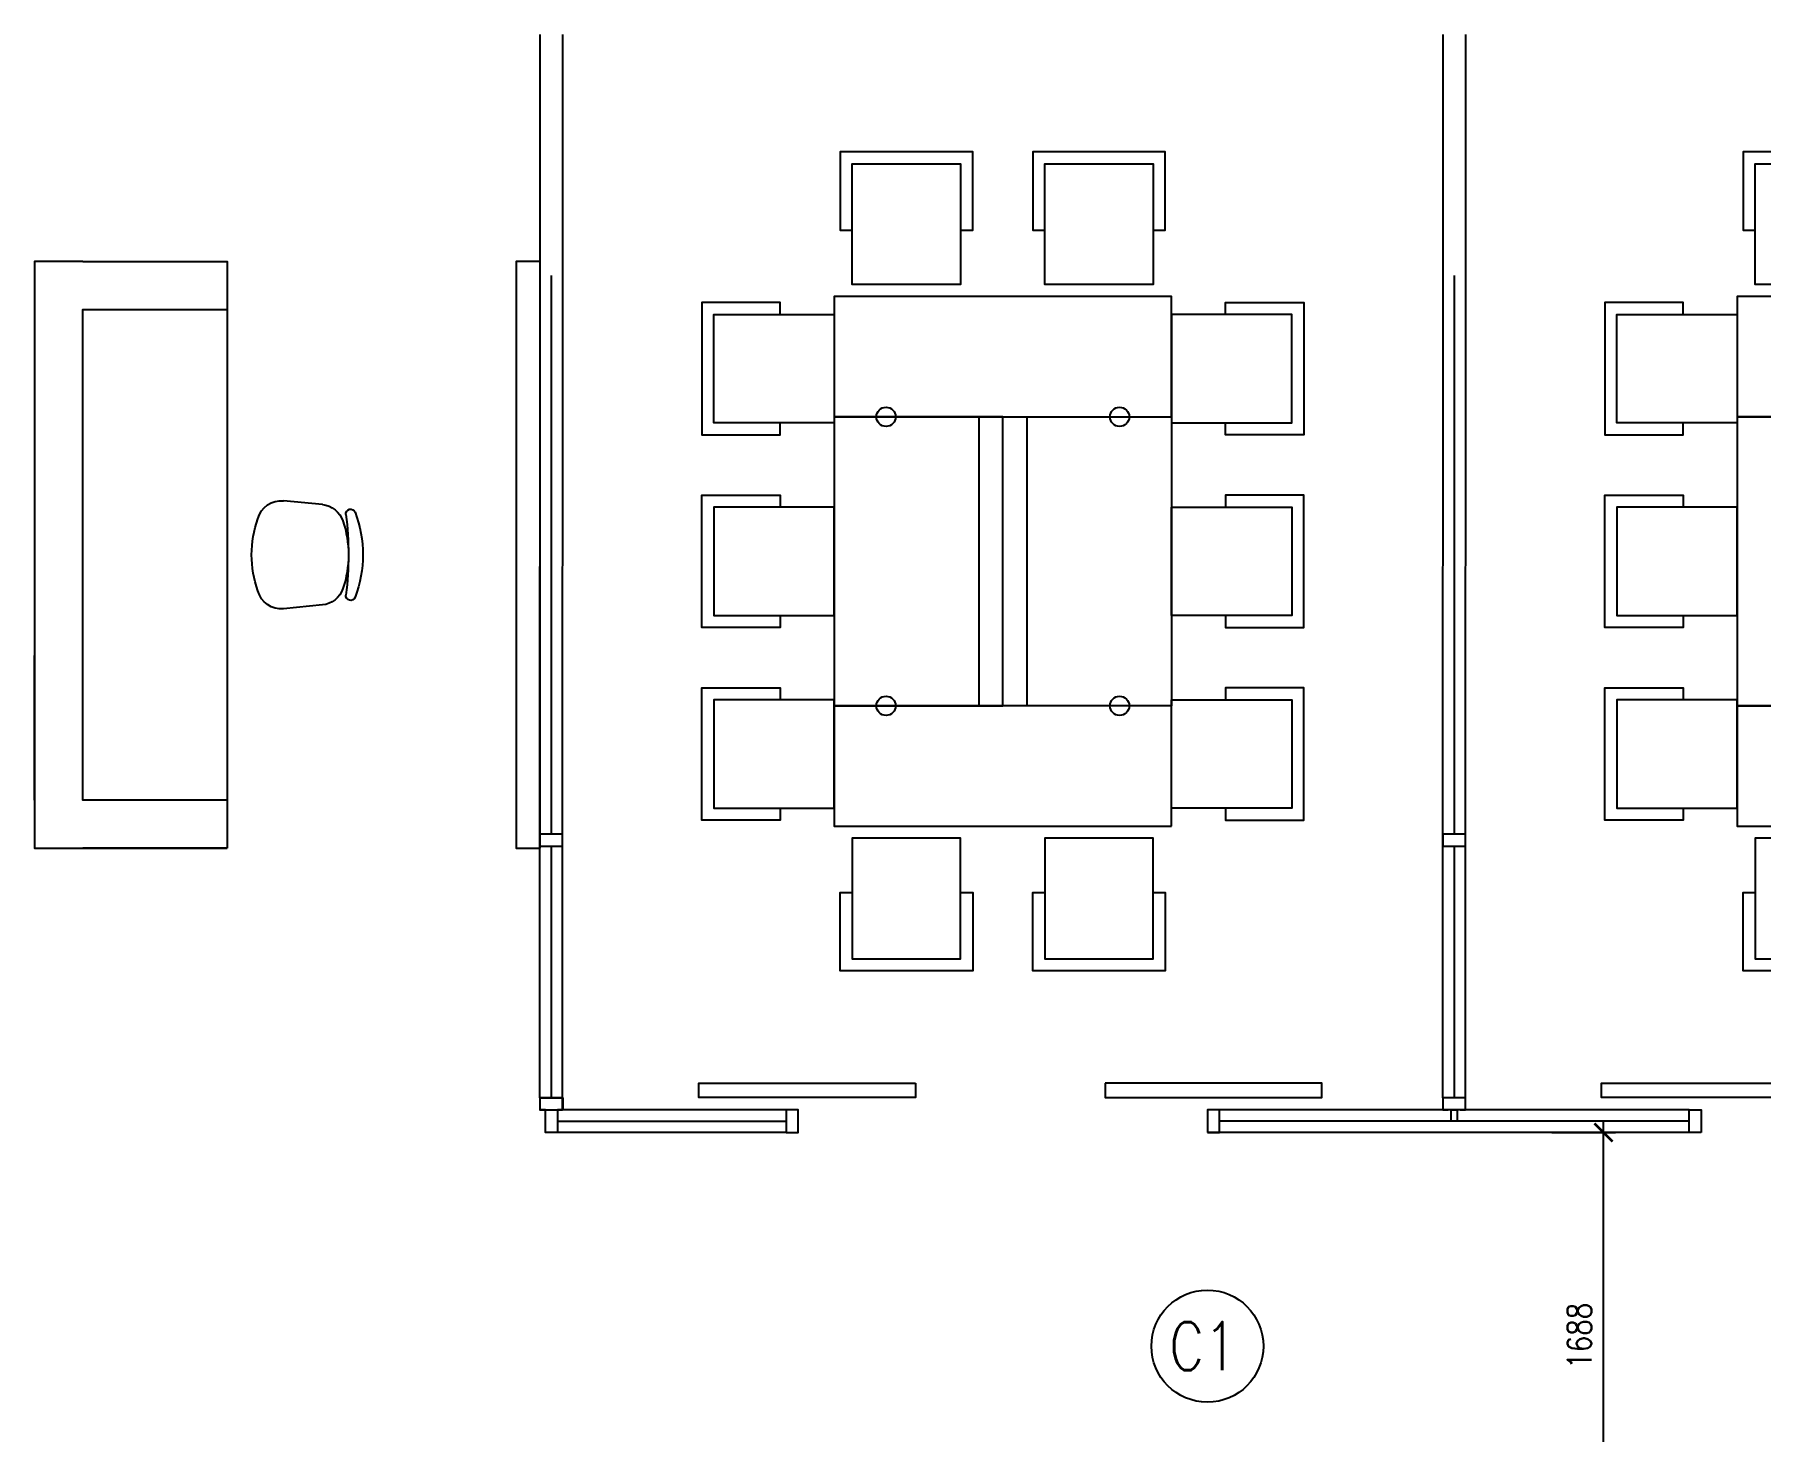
# Model space of a CAD drawing. Header units: millimetres. Extents: x 489570 to 664474, y -400689 to -233120.
# Drawn here: x 633597 to 640765, y -378146 to -372346 of the extents above; entities that cross this region are included whole.
import ezdxf

# ---------------------------------------------------------------- set-up
doc = ezdxf.new("R2010")
doc.units = ezdxf.units.MM
doc.header["$LTSCALE"] = 10
doc.header["$MEASUREMENT"] = 0
for name, color, linetype in [('02acp', 2, 'Continuous'), ('03AFP', 2, 'Continuous'), ('07APP', 7, 'Continuous'), ('XREF WTC3 FPPP MAY09 1$0$DIMFUR-IN', 1, 'Continuous'), ('XREF WTC3 FPPP MAY09 1$0$X-WTC3-Level 3 segmented$0$PAR-FUL', 2, 'Continuous')]:
    doc.layers.add(name, color=color, linetype=linetype)
doc.styles.add('DIM', font='ROMANS.shx', dxfattribs={"width": 0.8})
doc.dimstyles.new('DIM 50', dxfattribs={"dimscale": 50, "dimtxt": 2, "dimasz": 1.5, "dimexe": 1, "dimexo": 1, "dimgap": 1, "dimtad": 1, "dimdec": 0, "dimzin": 0, "dimdsep": 46, "dimtxsty": 'DIM', "dimblk": 'ARCHTICK', "dimcen": 0.09, "dimdle": 1, "dimclrd": 9, "dimclre": 9, "dimclrt": 3, "dimadec": 0, "dimazin": 0, "dimtfac": 1, "dimtdec": 0, "dimtix": 1, "dimtmove": 2, "dimatfit": 3, "dimldrblk": 'DOT', "dimfxl": 2, "dimtolj": 1, "dimtzin": 0, "dimarcsym": 0})

# ---------------------------------------------------------------- blocks, each defined once
blk = doc.blocks.new('XREF WTC3 FPPP MAY09 1$0$MEETING TABLE MMU')
at = {"layer": '03AFP'}
for points in [[(139472, -147061), (139922, -147061), (139922, -147561), (139472, -147561), (139472, -147061), (139922, -147061), (139922, -147336), (139972, -147336), (139972, -147011), (139422, -147011), (139422, -147336), (139472, -147336), (139472, -147061)], [(140272, -147061), (140722, -147061), (140722, -147561), (140272, -147561), (140272, -147061), (140722, -147061), (140722, -147336), (140772, -147336), (140772, -147011), (140222, -147011), (140222, -147336), (140272, -147336), (140272, -147061)], [(138897, -148136), (138897, -147686), (139397, -147686), (139397, -148136), (138897, -148136), (138897, -147686), (139172, -147686), (139172, -147636), (138847, -147636), (138847, -148186), (139172, -148186), (139172, -148136), (138897, -148136)], [(140797, -148111), (140797, -147611), (139397, -147611), (139397, -148111)], [(141297, -148136), (141297, -147686), (140797, -147686), (140797, -148136), (141297, -148136), (141297, -147686), (141022, -147686), (141022, -147636), (141347, -147636), (141347, -148186), (141022, -148186), (141022, -148136), (141297, -148136)], [(139397, -149311), (140097, -149311), (140097, -148111), (139397, -148111)], [(140097, -149311), (140097, -148111), (139997, -148111), (139997, -149311)], [(140097, -149311), (140097, -148111), (140197, -148111), (140197, -149311)], [(140797, -149311), (140097, -149311), (140097, -148111), (140797, -148111)], [(138897, -148486), (138897, -148936), (139397, -148936), (139397, -148486), (138897, -148486), (138897, -148936), (139172, -148936), (139172, -148986), (138847, -148986), (138847, -148436), (139172, -148436), (139172, -148486), (138897, -148486)], [(141297, -148486), (141297, -148936), (140797, -148936), (140797, -148486), (141297, -148486), (141297, -148936), (141022, -148936), (141022, -148986), (141347, -148986), (141347, -148436), (141022, -148436), (141022, -148486), (141297, -148486)], [(138897, -149286), (138897, -149736), (139397, -149736), (139397, -149286), (138897, -149286), (138897, -149736), (139172, -149736), (139172, -149786), (138847, -149786), (138847, -149236), (139172, -149236), (139172, -149286), (138897, -149286)], [(141297, -149286), (141297, -149736), (140797, -149736), (140797, -149286), (141297, -149286), (141297, -149736), (141022, -149736), (141022, -149786), (141347, -149786), (141347, -149236), (141022, -149236), (141022, -149286), (141297, -149286)], [(140797, -149811), (140797, -149311), (139397, -149311), (139397, -149811)], [(139472, -150361), (139922, -150361), (139922, -149861), (139472, -149861), (139472, -150361), (139922, -150361), (139922, -150086), (139972, -150086), (139972, -150411), (139422, -150411), (139422, -150086), (139472, -150086), (139472, -150361)], [(140272, -150361), (140722, -150361), (140722, -149861), (140272, -149861), (140272, -150361), (140722, -150361), (140722, -150086), (140772, -150086), (140772, -150411), (140222, -150411), (140222, -150086), (140272, -150086), (140272, -150361)]]:
    blk.add_lwpolyline(points, close=True, dxfattribs=at)
for centre in [(139612, -148111), (140582, -148111), (139612, -149311), (140582, -149311)]:
    blk.add_circle(centre, 40, dxfattribs=at)
blk = doc.blocks.new('XREF WTC3 FPPP MAY09 1$0$KURSI1')
at = {"layer": '03AFP'}
for p, q in [((-219.8, 31.8), (-236, 193.2)), ((196.9, 31.8), (213, 193.2))]:
    blk.add_line(p, q, dxfattribs=at)
blk.add_lwpolyline([(213, 193.2, 0.371325), (138.1, 300.1, 0.17376), (-161.1, 300.1, 0.371325), (-236, 193.2)], format="xyb", dxfattribs=at)
for centre, radius, start, end in [((-120.3, 41.8), 100, 185.71059, 251.51797), ((97.4, 41.8), 100, 288.48203, 354.28941), ((-180.9, -85.2), 20, 82.7899, 249.47837), ((-11.5, 1254.3), 1330.2, 262.7899, 277.2101), ((-11.5, 367.5), 443.4, 251.51797, 288.48203), ((158, -85.2), 20, 290.52163, 97.2101), ((-11.5, 367.5), 503.4, 249.47837, 290.52163)]:
    blk.add_arc(centre, radius, start, end, dxfattribs=at)
blk = doc.blocks.new('_ARCHTICK')
at = {"color": 0, "linetype": 'ByBlock', "const_width": 0.15}
blk.add_lwpolyline([(-0.5, -0.5), (0.5, 0.5)], dxfattribs=at)
blk = doc.blocks.new('*D1458')
at = {"color": 9, "lineweight": -2, "transparency": 16777216}
for p, q in [((639898.7, -376904.8), (640163.1, -376904.8)), ((640113.1, -378642.8), (640113.1, -376854.8)), ((639898.7, -378592.8), (640163.1, -378592.8))]:
    blk.add_line(p, q, dxfattribs=at)
at = {"layer": 'Defpoints', "color": 0, "transparency": 16777216}
for p in [(639848.7, -376904.8), (640113.1, -376904.8), (639848.7, -378592.8)]:
    blk.add_point(p, dxfattribs=at)
at = {"color": 9, "lineweight": -2, "transparency": 16777216, "xscale": 75, "yscale": 75, "zscale": 75}
for p, rotation in [((640113.1, -376904.8), 90), ((640113.1, -378592.8), 270)]:
    blk.add_blockref('_ARCHTICK', p, dxfattribs=dict(at, rotation=rotation))
at = {"color": 3, "transparency": 16777216, "insert": (640013.1, -377748.8), "char_height": 100, "attachment_point": 5, "rotation": 90, "style": 'DIM'}
blk.add_mtext('\\A1;1688', dxfattribs=at)
blk = doc.blocks.new('_DOT')
at = {"color": 0, "linetype": 'ByBlock'}
blk.add_line((-0.5, 0), (-1, 0), dxfattribs=at)
at = {"color": 0, "linetype": 'ByBlock', "const_width": 0.5}
blk.add_lwpolyline([(-0.25, 0, 1), (0.25, 0, 1)], format="xyb", close=True, dxfattribs=at)
blk = doc.blocks.new('dot')
at = {"color": 2, "lineweight": -2}
for p, q in [((0, -20.651), (0, 20.651)), ((-20.651, 0), (20.651, 0))]:
    blk.add_line(p, q, dxfattribs=at)
at = {"const_width": 10}
blk.add_lwpolyline([(5, 0, 1), (-5, 0, 1)], format="xyb", close=True, dxfattribs=at)

msp = doc.modelspace()

# ---------------------------------------------------------------- linework, layer by layer
at = {"layer": '02acp', "color": 5}
msp.add_circle((638468, -377791.9), 232.6, dxfattribs=at)
at = {"layer": '03AFP'}
for points in [[(633796.7, -373287.6), (633596.7, -373287.6), (633596.7, -375724.7), (633796.7, -375724.7)], [(633796.7, -373287.6), (634396.7, -373287.6), (634396.7, -375724.7)], [(634396.7, -375524.7), (633796.7, -375524.7), (633796.7, -373487.6), (634396.7, -373487.6)], [(633596.7, -375524.7), (633596.7, -374924.7)], [(633596.7, -375524.7), (633596.7, -375724.7), (634396.7, -375724.7)], [(634396.7, -375524.7), (633796.7, -375524.7)], [(634396.7, -375724.7), (633796.7, -375724.7)]]:
    msp.add_lwpolyline(points, dxfattribs=at)
msp.add_lwpolyline([(635696.3, -375724.7), (635696.3, -373287.6), (635596.7, -373287.6), (635596.7, -375724.7)], close=True, dxfattribs=at)
at = {"layer": '07APP'}
for p, q in [((635743.8, -375666.5), (635743.8, -373345.8)), ((639493.8, -375666.5), (639493.8, -373345.8)), ((635768.8, -376857.5), (636718.8, -376857.5)), ((640468.8, -376857.8), (638518.8, -376857.8))]:
    msp.add_line(p, q, dxfattribs=at)
for points in [[(635742.8, -375716.5), (635742.8, -376760.5)], [(639492.8, -375716.5), (639492.8, -376760.5)]]:
    msp.add_lwpolyline(points, dxfattribs=at)
at = {"layer": 'XREF WTC3 FPPP MAY09 1$0$X-WTC3-Level 3 segmented$0$PAR-FUL'}
for p, q in [((635695.8, -376760.5), (635696.8, -372345.8)), ((635789.8, -376760.5), (635790.8, -372345.8)), ((639445.8, -376760.5), (639446.8, -372345.8)), ((639539.8, -376760.5), (639540.8, -372345.8)), ((636718.8, -376904.5), (635768.8, -376904.5))]:
    msp.add_line(p, q, dxfattribs=at)
for points in [[(635768, -375716.5), (635790, -375716.5), (635790, -375666.5), (635696, -375666.5), (635696, -375716.5), (635790, -375716.5)], [(639518, -375716.5), (639540, -375716.5), (639540, -375666.5), (639446, -375666.5), (639446, -375716.5), (639540, -375716.5)], [(635767.8, -376810.5), (635789.8, -376810.5), (635789.8, -376760.5), (635695.8, -376760.5), (635695.8, -376810.5), (635717.8, -376810.5)], [(635718.8, -376810.5), (635696.8, -376810.5), (635696.8, -376760.5), (635790.8, -376760.5), (635790.8, -376810.5), (635768.8, -376810.5)], [(639517.8, -376810.5), (639539.8, -376810.5), (639539.8, -376760.5), (639445.8, -376760.5), (639445.8, -376810.5), (639467.8, -376810.5)], [(635768.8, -376810.5), (635768.8, -376904.5), (635718.8, -376904.5), (635718.8, -376810.5)], [(636768.8, -376810.5), (635768.8, -376810.5)], [(640468.8, -376810.8), (638468.8, -376810.5)], [(640468.8, -376904.8), (638468.8, -376904.8)]]:
    msp.add_lwpolyline(points, dxfattribs=at)
for points in [[(637255.5, -376699.6), (637255.5, -376759.6), (636355.5, -376759.6), (636355.5, -376699.6)], [(638044, -376699.6), (638044, -376759.6), (638944, -376759.6), (638944, -376699.6)], [(641005.5, -376699.9), (641005.5, -376759.9), (640105.5, -376759.9), (640105.5, -376699.9)], [(635718.8, -376904.5), (635718.8, -376810.5), (635768.8, -376810.5), (635768.8, -376904.5)], [(636718.8, -376904.5), (636768.8, -376904.5), (636768.8, -376810.5), (636718.8, -376810.5)], [(638468.8, -376904.8), (638518.8, -376904.8), (638518.8, -376810.8), (638468.8, -376810.8)], [(639504.8, -376810.6), (639504.8, -376857.8), (639480.8, -376857.8), (639480.8, -376810.6)], [(640518.8, -376904.8), (640468.8, -376904.8), (640468.8, -376810.8), (640518.8, -376810.8)]]:
    msp.add_lwpolyline(points, close=True, dxfattribs=at)

# ---------------------------------------------------------------- block references
at = {"xscale": -1, "rotation": 90}
msp.add_blockref('XREF WTC3 FPPP MAY09 1$0$KURSI1', (634824.6, -374517.6), dxfattribs=at)
at = {"layer": 'XREF WTC3 FPPP MAY09 1$0$DIMFUR-IN'}
for p in [(497521.3, -225822.3), (501271.8, -225822.3)]:
    msp.add_blockref('XREF WTC3 FPPP MAY09 1$0$MEETING TABLE MMU', p, dxfattribs=at)

# ---------------------------------------------------------------- texts
at = {"layer": '02acp', "color": 4, "insert": (638450.7, -377791.9), "char_height": 200, "width": 2218.307, "attachment_point": 5, "style": 'DIM'}
msp.add_mtext('C1', dxfattribs=at)

# ---------------------------------------------------------------- dimensions: what is measured, and where the dimension line sits
dim = msp.add_linear_dim(base=(640113.1, -376904.8), p1=(639848.7, -378592.8), p2=(639848.7, -376904.8), angle=90, dimstyle='DIM 50', override={"dimldrblk": 'dot'})
dim.commit()
dim.dimension.update_dxf_attribs({"geometry": '*D1458', "text_midpoint": (640013.1, -377748.8)})

doc.saveas('drawing.dxf')
